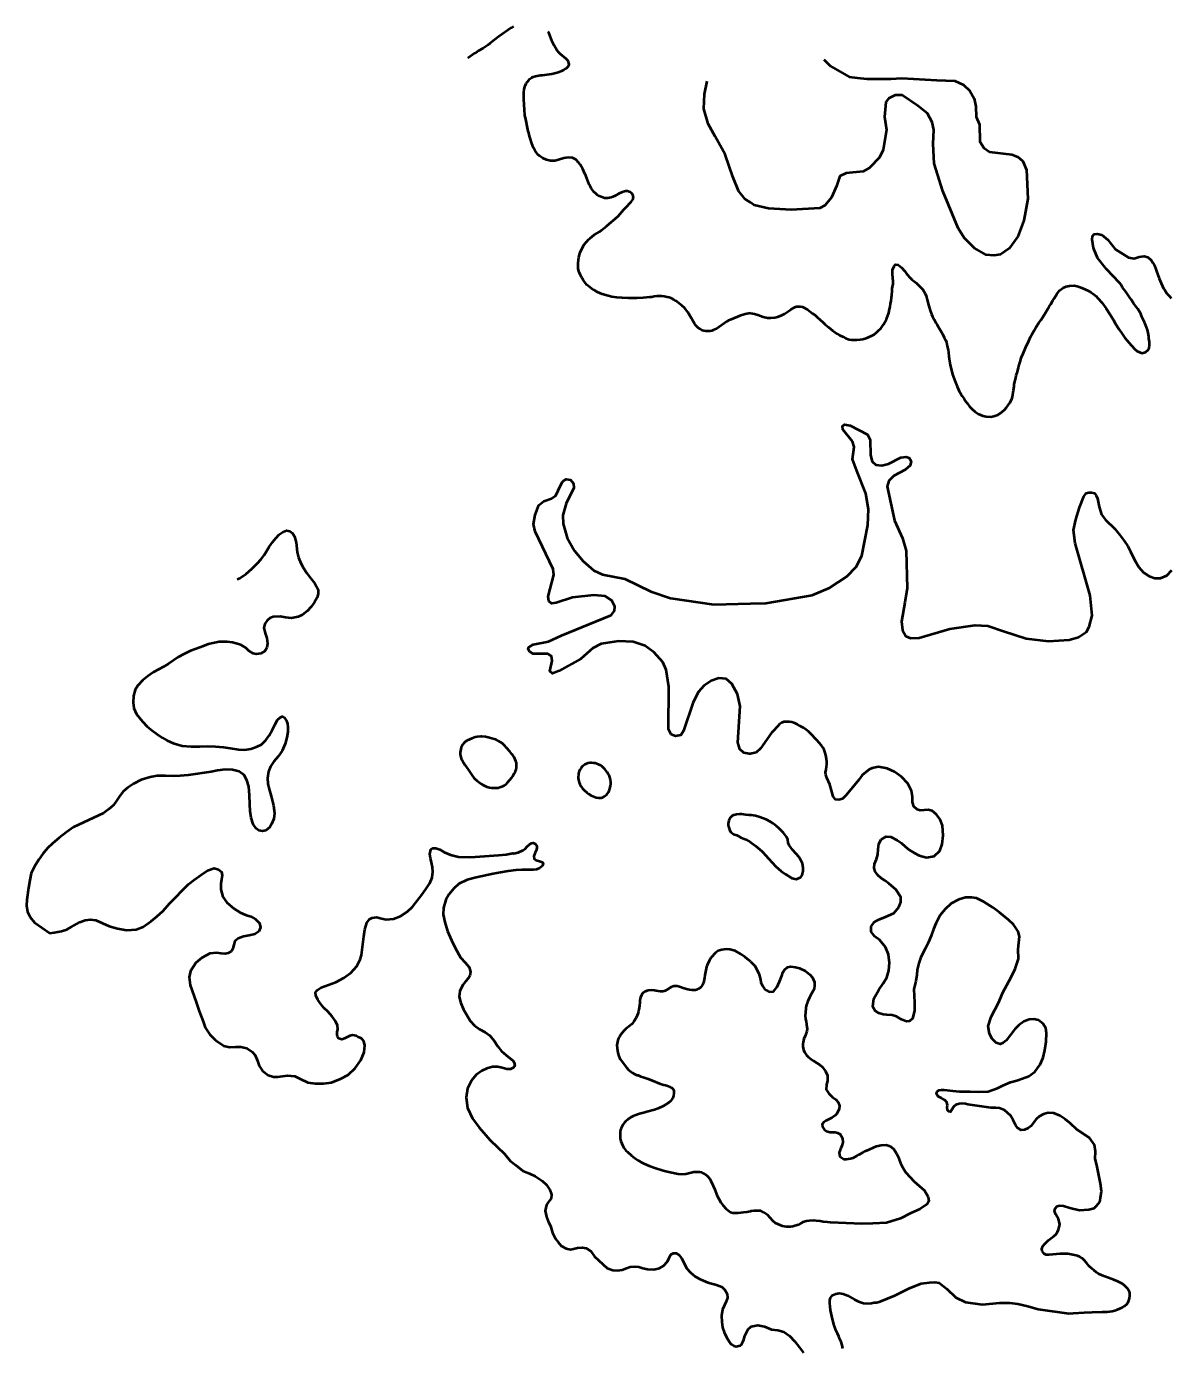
# Model space of a CAD drawing. Header units: metres. Extents: x 531395 to 538605, y 1843190 to 1853105.
# Drawn here: x 534666 to 536774, y 1848858 to 1851292 of the extents above; entities that cross this region are included whole.
import ezdxf

# ---------------------------------------------------------------- set-up
doc = ezdxf.new("R2010")
doc.units = ezdxf.units.M
doc.header["$LTSCALE"] = 4
doc.layers.add('2', color=7, linetype='Continuous', lineweight=53)

msp = doc.modelspace()

# ---------------------------------------------------------------- linework, layer by layer
at = {"layer": '2'}
for points in [[(535563.6, 1851291.58), (535559.33, 1851288.84), (535536.49, 1851273.24), (535528.39, 1851266.9), (535520.22, 1851260.19), (535516.44, 1851257.35), (535507, 1851251.22), (535499.09, 1851246.47), (535496.42, 1851244.48), (535492.35, 1851242.1), (535483.75, 1851235.94), (535479.67, 1851233.18)], [(535663.7, 1851228.58), (535660.88, 1851232.12), (535650.42, 1851240.47), (535647.58, 1851243.17), (535643.65, 1851248.03), (535638.64, 1851256.15), (535635.03, 1851263.58), (535628.41, 1851280.57), (535627.74, 1851282.18)], [(535693.33, 1850889.24), (535698.43, 1850895.37), (535701.97, 1850899.26), (535704.69, 1850901.86), (535712.36, 1850907.67), (535721.73, 1850913.43), (535725.51, 1850916.26), (535734.68, 1850923.69), (535739.73, 1850928.12), (535751.45, 1850937.64), (535756.13, 1850942.15), (535766.83, 1850954.21), (535770.08, 1850957.47), (535780.39, 1850968.76), (535782.08, 1850970.88), (535783.72, 1850973.48), (535784.27, 1850974.99), (535784.35, 1850977.53), (535784.19, 1850978.96), (535783.44, 1850981.28), (535782.57, 1850982.63), (535780.76, 1850984.72), (535778.33, 1850986.02), (535773.29, 1850987.86), (535770.01, 1850988.1), (535767.76, 1850987.72), (535763.58, 1850986.29), (535756.94, 1850983.13), (535750.72, 1850979.41), (535746.46, 1850977.61), (535743.21, 1850976.51), (535737.23, 1850975), (535731.41, 1850975.31), (535728.04, 1850976.25), (535724.89, 1850977.47), (535721.71, 1850978.92), (535717.55, 1850981.59), (535715.01, 1850983.83), (535711.61, 1850987.19), (535709.65, 1850989.62), (535706.79, 1850993.64), (535705.17, 1850996.24), (535703.12, 1851000.47), (535696.59, 1851016.74), (535694.86, 1851020.28), (535691.36, 1851028.94), (535686.29, 1851037.53), (535683.77, 1851040.63), (535678.41, 1851046.41), (535674.91, 1851048.55), (535672.4, 1851049.48), (535664.59, 1851050.29), (535659.82, 1851049.75), (535656.54, 1851048.9), (535646.41, 1851045.71), (535639.58, 1851044.21), (535631.85, 1851044.31), (535624.3, 1851045.99), (535617.44, 1851049.08), (535614.08, 1851051.11), (535611.82, 1851052.91), (535608.72, 1851055.82), (535606.52, 1851058.22), (535603.52, 1851062.35), (535600.58, 1851068.17), (535597.63, 1851076.16), (535594.38, 1851085.69), (535593.35, 1851089.55), (535592.09, 1851095.32), (535590.84, 1851098.92), (535588.87, 1851107.86), (535586.9, 1851117.89), (535584.56, 1851128), (535583.56, 1851137.9), (535582.55, 1851157.57), (535582.56, 1851170.35), (535583.19, 1851175.49), (535584.03, 1851178.72), (535585.01, 1851181.85), (535587.17, 1851186.19), (535588.89, 1851189.16), (535591.85, 1851192.87), (535593.8, 1851194.78), (535597.27, 1851197.22), (535600.02, 1851198.49), (535604.41, 1851200.19), (535613.04, 1851201.77), (535616.98, 1851202.09), (535634, 1851204.13), (535644.22, 1851206.6), (535652.76, 1851209.98), (535656.44, 1851211.6), (535660.49, 1851214.22), (535662.47, 1851215.89), (535664.29, 1851217.91), (535665.11, 1851219.21), (535665.85, 1851221.22), (535665.85, 1851222.31), (535665.53, 1851224.08), (535664.76, 1851226.65), (535663.7, 1851228.58)], [(536135.06, 1851230.36), (536147.63, 1851218.58), (536181.62, 1851198.98), (536197.32, 1851196.93), (536214.39, 1851194.88), (536258.78, 1851194.88), (536278.58, 1851196.25), (536343.46, 1851192.35), (536376.46, 1851191.15), (536392.41, 1851184.05), (536404.34, 1851172.97), (536412.25, 1851158.92), (536415.16, 1851143.9), (536416.04, 1851124.9), (536421.95, 1851110.86), (536422.76, 1851079.86), (536429.68, 1851067.81), (536440.64, 1851060.74), (536481.6, 1851055.49), (536492.58, 1851051.42), (536501.53, 1851043.36), (536508.42, 1851027.32), (536511.09, 1850974.3), (536503.84, 1850934.35), (536492.65, 1850904.42), (536476.51, 1850882.52), (536460.45, 1850871.62), (536448.43, 1850869.7), (536434.44, 1850870.79), (536412.52, 1850882.92), (536393.64, 1850902.04), (536382.75, 1850920.11), (536354.18, 1850988.29), (536338.5, 1851039.39), (536336.73, 1851075.4), (536337.89, 1851101.39), (536334.98, 1851115.41), (536326.08, 1851131.46), (536308.17, 1851145.58), (536279.29, 1851164.76), (536266.29, 1851164.84), (536254.26, 1851158.91), (536249.21, 1851151.95), (536247.04, 1851124.96), (536250.89, 1851100.94), (536244.66, 1851063.98), (536237.57, 1851050.02), (536219.45, 1851031.14), (536207.41, 1851024.21), (536176.39, 1851021.41), (536164.36, 1851015.48), (536158.24, 1850997.52), (536149.11, 1850976.58), (536137.02, 1850961.65), (536127.99, 1850956.71), (536074.97, 1850954.04), (536032.99, 1850956.31), (536007.03, 1850962.47), (536000, 1850967.08)], [(536000, 1850967.08), (535990.1, 1850973.58), (535978.19, 1850988.65), (535967.36, 1851014.72), (535953.61, 1851055.81), (535934.82, 1851088.92), (535921.97, 1851112), (535914.14, 1851140.05), (535915.31, 1851167.04), (535920.61, 1851190.81)], [(536631.94, 1850882.94), (536629.59, 1850898.9), (536630.06, 1850905.47), (536633.35, 1850908.75), (536638.51, 1850909.69), (536646.95, 1850907.81), (536658.2, 1850898.43), (536671.8, 1850881.06), (536696.19, 1850866.04), (536706.86, 1850864.43), (536715.97, 1850867.02), (536724.97, 1850868.3), (536731.93, 1850866.73), (536738.22, 1850860.78), (536741.06, 1850856.4), (536743.36, 1850852.22), (536745.86, 1850846.24), (536747.9, 1850840.85), (536750.12, 1850833.92), (536752.82, 1850827.31), (536754.46, 1850823.18), (536756.24, 1850818.94), (536758.74, 1850812.96), (536761.13, 1850809.18), (536763.37, 1850805.52), (536767.27, 1850799.82), (536771.64, 1850794.7), (536774.79, 1850791)], [(536000, 1850763.45), (535990.56, 1850761.77), (535980.3, 1850758.61), (535964.63, 1850751.76), (535959.79, 1850749.77), (535956.83, 1850748.23), (535937.23, 1850734.81), (535931.38, 1850732.1), (535929.08, 1850731.12), (535925.43, 1850730.35), (535923.05, 1850730.08), (535917.99, 1850729.99), (535914.18, 1850730.65), (535911.4, 1850731.78), (535906.89, 1850734.29), (535903.74, 1850736.59), (535899.26, 1850741.03), (535896.82, 1850744.49), (535893, 1850750.58), (535890.69, 1850755.02), (535884.58, 1850765.31), (535881.03, 1850770.1), (535878.51, 1850773.19), (535874.48, 1850776.84), (535862.56, 1850786.35), (535858.42, 1850788.78), (535855.24, 1850790.23), (535850.45, 1850792.1), (535846.72, 1850793.13), (535840.81, 1850794.15), (535836.79, 1850794.55), (535827.49, 1850794.59), (535822.73, 1850794.05), (535818.13, 1850793.17), (535816.96, 1850792.8), (535814.66, 1850792.9), (535802.61, 1850791.66), (535790.89, 1850790.83), (535784.85, 1850790.87), (535775.64, 1850791.28), (535763.67, 1850791.5), (535754.17, 1850792.36), (535744.48, 1850793.8), (535738.18, 1850795.15), (535727.08, 1850798.36), (535722.42, 1850800.13), (535718.07, 1850802.29), (535711.85, 1850806.17), (535707.55, 1850808.95), (535701.91, 1850813.02), (535698.81, 1850815.92), (535694.62, 1850821), (535691.91, 1850824.68), (535688.68, 1850829.86), (535686.82, 1850833.51), (535684.64, 1850838.93), (535683.52, 1850842.43), (535682.88, 1850845.97), (535682.51, 1850849.31), (535682.55, 1850854.26), (535683.31, 1850862.54), (535683.99, 1850866.12), (535685.41, 1850871.71), (535686.36, 1850875.07), (535693.33, 1850889.24)], [(536389.83, 1850610.85), (536393.71, 1850605.41), (536396.35, 1850601.66), (536399.02, 1850597.65), (536403.78, 1850591.27), (536407.49, 1850587.38), (536414.03, 1850581.46), (536419.25, 1850578), (536428.25, 1850574.57), (536434.04, 1850573.01), (536442.69, 1850572.67), (536448.19, 1850573.68), (536455.58, 1850576.47), (536460.88, 1850579.29), (536467.66, 1850585.15), (536471.87, 1850589.54), (536478.07, 1850598.2), (536481.62, 1850604.99), (536482.59, 1850609.15), (536484.46, 1850621.5), (536485.51, 1850628.41), (536486.05, 1850632.91), (536487.53, 1850639.47), (536488.7, 1850644.17), (536489.75, 1850648.73), (536491.86, 1850655.5), (536494, 1850663.18), (536495.14, 1850668.14), (536497.27, 1850675.82), (536498.9, 1850681.09), (536502.04, 1850689.15), (536506.75, 1850699.47), (536512.72, 1850712.55), (536515.98, 1850719.57), (536518.32, 1850724.27), (536522.58, 1850731.67), (536525.9, 1850737.01), (536531.44, 1850745.73), (536535.39, 1850751.26), (536540.28, 1850758.86), (536543.48, 1850764.05), (536547.77, 1850771.19), (536550.4, 1850775.67), (536553.29, 1850780.17), (536557.26, 1850786.62), (536559.32, 1850790.38), (536564.66, 1850798.55), (536569.5, 1850805.5), (536575.76, 1850810.12), (536581.49, 1850812.59), (536587.59, 1850814.06), (536596.19, 1850814.24), (536601.55, 1850813.02), (536605.62, 1850811.65), (536610.12, 1850809.94), (536616.97, 1850807.05), (536621.65, 1850804.97), (536627.53, 1850801.45), (536631.05, 1850799.11), (536636.65, 1850794.65), (536640.06, 1850790.98), (536647.09, 1850783.03), (536655.28, 1850771.81), (536662.02, 1850761.73), (536665.07, 1850756.72), (536668.4, 1850751.48), (536672.65, 1850743.87), (536679.09, 1850733.1), (536684.54, 1850725.23), (536689.82, 1850717.73), (536693.61, 1850713.06), (536701.13, 1850704.25), (536708.77, 1850696.75), (536712.38, 1850693.64), (536720.9, 1850689.89), (536727.77, 1850691.45), (536732.04, 1850695.33), (536734.18, 1850699.48), (536735.2, 1850704.3), (536734.85, 1850710.92), (536733.95, 1850716.56), (536733.75, 1850720.72), (536732.65, 1850726.99), (536731.35, 1850732.72), (536729.65, 1850737.36), (536725.57, 1850746.95), (536720.92, 1850757), (536718.79, 1850761.98), (536713.7, 1850771.2), (536708.82, 1850777.44), (536705.84, 1850781.94), (536701.01, 1850788.84), (536697.91, 1850793.19), (536693.09, 1850800.09), (536689.99, 1850804.44), (536685.59, 1850810.99), (536682.61, 1850815.49), (536679.54, 1850819.58), (536655.86, 1850844.45), (536639.44, 1850865.57), (536631.94, 1850882.94)], [(536000, 1850763.45), (536007.49, 1850762.34), (536013.56, 1850760.54), (536023.68, 1850756.46), (536031.19, 1850754.69), (536037.84, 1850754.79), (536045.2, 1850755.49), (536050.27, 1850756.84), (536057.66, 1850759.63), (536062.87, 1850762.05), (536070.29, 1850766.93), (536074.5, 1850770.14), (536080.59, 1850773.96), (536084.6, 1850775.46), (536091.34, 1850775.95), (536095.75, 1850775.02), (536105.18, 1850770.07), (536114.34, 1850763.01), (536119.04, 1850759.49), (536123.4, 1850755.54), (536127.73, 1850751.85), (536133.96, 1850746.42), (536137.89, 1850742.81), (536143.54, 1850737.83), (536147.3, 1850734.6), (536151.32, 1850731.4), (536159.66, 1850725.68), (536163.99, 1850723.16), (536170.53, 1850719.59), (536175.06, 1850717.62), (536181.74, 1850715.11), (536186.13, 1850714.43), (536195.7, 1850714.07), (536202.29, 1850714.68), (536206.75, 1850715.57), (536213.46, 1850717.5), (536217.69, 1850719.29), (536224.02, 1850722.22), (536227.69, 1850724.46), (536232.87, 1850728.31), (536235.93, 1850731.26), (536240.02, 1850735.51), (536244.85, 1850742.45), (536250.77, 1850752.52), (536255.08, 1850764.1), (536256.27, 1850770.89), (536257.24, 1850775.05), (536258.09, 1850781.41), (536258.95, 1850785.42), (536260, 1850792.33), (536260.54, 1850796.83), (536260.9, 1850804.05), (536261.29, 1850808.66), (536262.63, 1850817.69), (536262.99, 1850822.56), (536262.24, 1850828.09), (536261.37, 1850835.83), (536261.56, 1850843.42), (536264.47, 1850850.02), (536267.1, 1850853.31), (536272, 1850852.69), (536278.2, 1850847.51), (536284.31, 1850840.76), (536286.78, 1850837.38), (536292.75, 1850829.57), (536297.29, 1850825.25), (536300.44, 1850822.73), (536305.03, 1850819.07), (536308.07, 1850816.41), (536312.29, 1850812.58), (536317.48, 1850807.02), (536321.94, 1850799.95), (536323.92, 1850795.09), (536325.74, 1850788.24), (536327.98, 1850778.7), (536329.22, 1850774.66), (536331.12, 1850768.22), (536333.54, 1850761.83), (536335.32, 1850757.59), (536338.48, 1850751.55), (536341.47, 1850745.88), (536343.85, 1850742.1), (536348.48, 1850734.66), (536353.85, 1850725.21), (536357.04, 1850718.91), (536359.11, 1850714.45), (536360.92, 1850709.95), (536362.65, 1850702.7), (536364.21, 1850695.83), (536364.87, 1850691.07), (536365.69, 1850683.85), (536366.09, 1850679.07), (536367.13, 1850672.14), (536368, 1850667.93), (536369.47, 1850660.65), (536372.29, 1850650.65), (536376.87, 1850637.85), (536380.52, 1850628.6), (536384.63, 1850619.93), (536387.7, 1850614.66), (536389.83, 1850610.85)], [(536000, 1850228.64), (536028.42, 1850229.35), (536113.51, 1850243.82), (536145.59, 1850257.61), (536177.72, 1850278.41), (536194.84, 1850296.3), (536204.96, 1850316.24), (536216.32, 1850373.17), (536217.5, 1850402.16), (536212.68, 1850431.19), (536195.95, 1850473.29), (536188.08, 1850494.34), (536191.23, 1850517.32), (536188.29, 1850527.34), (536170.43, 1850549.45), (536169.47, 1850555.46), (536173.48, 1850558.43), (536183.47, 1850556.37), (536215.37, 1850540.17), (536220.31, 1850530.14), (536221.13, 1850502.13), (536224.05, 1850490.12), (536231.02, 1850484.07), (536242.01, 1850483), (536254.03, 1850485.93), (536277.1, 1850497.78), (536287.11, 1850498.72), (536292.09, 1850496.69), (536296.06, 1850490.66), (536294.01, 1850482.68), (536284.96, 1850474.73), (536263.89, 1850463.87), (536254.83, 1850454.92), (536251.76, 1850443.94), (536265.37, 1850381.86), (536280.16, 1850348.77), (536287.02, 1850325.72), (536288.59, 1850256.72), (536284.42, 1850230.74), (536278.2, 1850195.78), (536280.1, 1850179.77), (536286.03, 1850168.73), (536295.01, 1850164.68), (536311.01, 1850165.58), (536367.12, 1850182.22), (536414.16, 1850188.93), (536437.15, 1850187.78), (536466.09, 1850177.6), (536508, 1850164.34), (536548.97, 1850159.08), (536586.98, 1850161.84), (536604.01, 1850166.74), (536619.08, 1850176.64), (536624.13, 1850185.61), (536629.26, 1850206.58), (536625.5, 1850243.6), (536598.1, 1850339.77), (536595.25, 1850363.79), (536599.16, 1850383.33), (536605.83, 1850405.59), (536614.17, 1850425.62), (536618.62, 1850431.74), (536623.07, 1850433.41), (536628.07, 1850433.41), (536633.64, 1850431.74), (536636.97, 1850427.85), (536639.2, 1850422.28), (536642.14, 1850406.7), (536646.85, 1850392.34), (536654.26, 1850382.53), (536671.41, 1850366.11), (536680.85, 1850354.22), (536688.26, 1850344.4), (536695.22, 1850334.02), (536700.26, 1850324.71), (536704.51, 1850315.56), (536709.47, 1850305.85), (536715.61, 1850295.89), (536724.2, 1850285.83), (536734.48, 1850279.03), (536745.02, 1850275.48), (536755.42, 1850275.51), (536766.68, 1850280.39), (536776.13, 1850289.94)], [(536000, 1849952.07), (535997.67, 1849951.55), (535987.69, 1849953.61), (535980.73, 1849960.66), (535976.81, 1849972.68), (535981.23, 1850039.65), (535976.37, 1850061.68), (535965.49, 1850080.75), (535955.54, 1850089.81), (535941.55, 1850090.9), (535927.52, 1850085.99), (535914.46, 1850077.07), (535904.4, 1850066.13), (535894.28, 1850047.2), (535876.95, 1849994.31), (535871.9, 1849986.34), (535861.88, 1849984.4), (535853.9, 1849987.45), (535848.97, 1849997.48), (535849.46, 1850075.48), (535844.65, 1850106.51), (535838.74, 1850120.54), (535822.85, 1850138.64), (535805.93, 1850150.75), (535783.97, 1850157.89), (535756.98, 1850159.06), (535724.95, 1850154.26), (535709.9, 1850146.35), (535687.78, 1850126.49), (535647.64, 1850104.75), (535635.61, 1850099.82), (535630.64, 1850103.85), (535634.76, 1850122.83), (535633.81, 1850131.83), (535626.84, 1850135.88), (535599.84, 1850136.04), (535592.87, 1850140.09), (535590.9, 1850145.1), (535591.92, 1850148.09), (535599.95, 1850153.04), (535627.98, 1850158.87), (535652.05, 1850169.72), (535716.22, 1850196.31), (535743.29, 1850207.14), (535749.33, 1850215.1), (535750.39, 1850223.1), (535744.45, 1850234.13), (535732.51, 1850242.21), (535711.52, 1850244.34), (535672.49, 1850239.59), (535642.43, 1850229.78), (535633.42, 1850228.83), (535628.45, 1850232.86), (535627.51, 1850241.87), (535637.76, 1850281.8), (535636.82, 1850291.81), (535603.25, 1850361.02), (535600.34, 1850375.04), (535603.45, 1850392.02), (535610.56, 1850409.97), (535619.61, 1850416.92), (535633.64, 1850421.83), (535641.67, 1850427.78), (535645.73, 1850436.75), (535653.84, 1850453.7)], [(535653.84, 1850453.7), (535660.86, 1850457.66), (535668.85, 1850456.61), (535673.81, 1850449.57), (535674.76, 1850441.57), (535660.58, 1850412.66), (535654.45, 1850391.7), (535655.35, 1850375.69), (535662.18, 1850349.65), (535676.03, 1850325.56), (535691.91, 1850306.46), (535711.8, 1850289.34), (535727.76, 1850282.24), (535768.7, 1850273.98), (535816.56, 1850250.68), (535852.48, 1850238.46), (535932.41, 1850226.95), (536000, 1850228.64)], [(535054.47, 1850273.37), (535059.43, 1850275.64), (535071.25, 1850283.31), (535081.85, 1850292.31), (535091.56, 1850302.38), (535098.63, 1850310.51), (535104.35, 1850317.63), (535113.82, 1850332.99), (535119.67, 1850341.51), (535125.54, 1850349.06), (535132.06, 1850355.74), (535139.23, 1850360.59), (535145.76, 1850362.9), (535151.73, 1850362.05), (535156.24, 1850358.36), (535159.99, 1850352.22), (535163.07, 1850341.31), (535165.31, 1850323.48), (535167.77, 1850313.24), (535171.61, 1850303.06), (535175.33, 1850296.39), (535182.5, 1850285.14), (535190.31, 1850274.72), (535197.75, 1850265.53), (535203.75, 1850254.25), (535203.86, 1850246.59), (535201.95, 1850239.74), (535197.35, 1850231.38), (535191.2, 1850222.72), (535183.79, 1850214.65), (535175.18, 1850207.71), (535167.1, 1850204.13), (535154.92, 1850201.86), (535143.37, 1850203.07)], [(535143.37, 1850203.07), (535133.67, 1850204.73), (535121.16, 1850204.22), (535114.57, 1850201.58), (535109.83, 1850197.68), (535105.75, 1850191.2), (535103.98, 1850184.05), (535106.21, 1850173.99), (535109.31, 1850164.58), (535110.64, 1850154.83), (535109.35, 1850147.32), (535105.47, 1850140.86), (535098.13, 1850136.53), (535089.85, 1850135.38), (535083.81, 1850136.86), (535076.38, 1850141.68), (535070.28, 1850146.99), (535061.67, 1850152.73), (535045.88, 1850156.93), (535035.91, 1850157.88), (535021.66, 1850157.88), (535013.12, 1850156.46), (535001.25, 1850154.09), (534990.8, 1850149.34), (534978.93, 1850145.06), (534968.96, 1850141.26), (534956.14, 1850135.09), (534946.17, 1850129.86), (534928.18, 1850117.61), (534919.18, 1850112.11), (534900.4, 1850102.08), (534889.88, 1850095.11), (534880.95, 1850087.27), (534871.91, 1850077.82), (534866.77, 1850069.5), (534863.59, 1850058.34)], [(534863.59, 1850058.34), (534863.06, 1850046.44), (534864.47, 1850036.07), (534869.22, 1850024.62), (534880.18, 1850011.19), (534889.06, 1850002.39), (534898.14, 1849994.58), (534906.97, 1849987.91), (534917.18, 1849981.31), (534925.87, 1849976.65), (534936.64, 1849971.5), (534953.04, 1849966.53), (534969.83, 1849965.23), (534985.8, 1849965.32), (534999.06, 1849965.82), (535014.67, 1849965.43), (535029.36, 1849963.87), (535041.71, 1849962.23), (535056.93, 1849959.88), (535068.52, 1849959.2), (535079.92, 1849960.96), (535090.42, 1849964.73), (535099.26, 1849969.03), (535107.13, 1849976.74), (535113.62, 1849985.33), (535119.17, 1849995.41), (535124.03, 1850005.08), (535129.18, 1850014.15), (535133.9, 1850019), (535137.42, 1850020.62), (535141.5, 1850017.83), (535145.46, 1850012.68), (535147.19, 1850007.35), (535148.04, 1850000.64), (535147.71, 1849992.18), (535146.13, 1849981.86), (535143.13, 1849970.18), (535137.59, 1849957.44), (535129.96, 1849946.89), (535122.03, 1849937.9), (535115.84, 1849928.7), (535112.12, 1849919.29), (535110.66, 1849907.17), (535111.32, 1849896.81), (535113.78, 1849886.56), (535117.33, 1849873.58), (535121.5, 1849856.52), (535123.3, 1849842.25), (535122.2, 1849832.31), (535118.02, 1849822.3), (535114.49, 1849816.53), (535107.66, 1849810.66), (535101.39, 1849809.66), (535094.74, 1849810.85), (535089.81, 1849814.49), (535084.25, 1849822.21), (535080.68, 1849833.7), (535078.35, 1849846.3), (535078.05, 1849858.84), (535077.22, 1849875.57), (535076.06, 1849891.63), (535072.55, 1849903.44), (535067.58, 1849912.41), (535058.54, 1849919.05), (535045.74, 1849922.56), (535032.61, 1849922.72), (535018.44, 1849921.04), (535007, 1849918.75), (534964.39, 1849912.65), (534949.77, 1849911.13), (534937.12, 1849910.92), (534922.68, 1849911.35), (534907.24, 1849911.22), (534894.22, 1849908.83), (534877.89, 1849903.9), (534863.59, 1849896.46), (534852.81, 1849888.92), (534844.81, 1849882.27), (534838.66, 1849874.35), (534832.56, 1849865.27), (534826.76, 1849857.09), (534818.3, 1849849.84), (534808.31, 1849842.83), (534799.01, 1849837.93), (534753.19, 1849816.72), (534740.41, 1849807.33), (534726.59, 1849796.86), (534714.43, 1849786.8), (534705.52, 1849778.01), (534696.61, 1849767.51), (534689.05, 1849757.29), (534681.17, 1849744.47), (534675.37, 1849732.12), (534672.52, 1849719.19), (534670.23, 1849705.26), (534667.04, 1849683.12), (534666.45, 1849672.6), (534668.32, 1849661.11), (534673.5, 1849651.21), (534681.59, 1849641.15), (534709.71, 1849621.77)], [(536235.49, 1849646.37), (536248.89, 1849651.58), (536264.26, 1849658.54), (536273.59, 1849669.11), (536277.1, 1849678.89), (536276.79, 1849688.02), (536267.95, 1849701.98), (536255.3, 1849712.58), (536247.61, 1849718.48), (536241.06, 1849722.89), (536234.96, 1849728.11), (536229.84, 1849735.07), (536227.73, 1849741.18), (536228.66, 1849748.94), (536232.47, 1849757.9), (536234.75, 1849766.14), (536235.29, 1849776.33), (536236.31, 1849786.15), (536241, 1849794.03), (536250.25, 1849799.84), (536258.79, 1849798.68), (536270, 1849793.08), (536277.52, 1849787.7), (536284.72, 1849781.42), (536292.34, 1849775.19), (536301.64, 1849769.37), (536311, 1849764.85), (536324.59, 1849761.03), (536338.63, 1849763.63), (536348.61, 1849773.3), (536353.42, 1849785.72), (536355.28, 1849801.24), (536353.54, 1849820.01), (536349.28, 1849830.72), (536342.8, 1849840.11), (536334.59, 1849846.81), (536327.15, 1849848.64), (536312.92, 1849847.74), (536307, 1849849.54), (536301.23, 1849854.69), (536298.42, 1849863.09), (536298.26, 1849872.88), (536296.97, 1849883.94), (536289.63, 1849897.1), (536278.5, 1849909.4), (536265.66, 1849918.79), (536251.92, 1849924.85), (536236.18, 1849927.66), (536224.25, 1849925.53), (536218.7, 1849923.21), (536206.01, 1849912.71), (536199.76, 1849903.64), (536188.19, 1849889.56), (536175.69, 1849874.86), (536169.43, 1849868.91), (536162.87, 1849867.35), (536156.93, 1849867.66), (536152.55, 1849873.29), (536149.11, 1849884.24), (536145.99, 1849895.19), (536140.7, 1849907.59), (536138.62, 1849913.17), (536138.38, 1849917.55), (536139.2, 1849922.69), (536140.4, 1849928.01), (536140.92, 1849932.48), (536140.93, 1849936.88), (536140.1, 1849942.87), (536138.71, 1849949.31), (536137.23, 1849955.36), (536135.73, 1849959.33), (536133.55, 1849963.61), (536130.78, 1849967.43), (536126.47, 1849972.24), (536122.15, 1849977.05), (536118.18, 1849981.12), (536114.64, 1849984.86), (536110.36, 1849989.41), (536106.73, 1849992.75), (536102.28, 1849996.5), (536097.78, 1849999.61), (536094.19, 1850001.52), (536090.72, 1850003.58), (536086.44, 1850005.8), (536081.92, 1850008), (536076.36, 1850010.07), (536071.9, 1850010.59), (536066.67, 1850011.02), (536061.67, 1850010.57), (536057.48, 1850008.79), (536053.62, 1850006.27), (536050.43, 1850002.54), (536047.29, 1849999.45), (536044.28, 1849996.07), (536038.92, 1849990.29), (536018.74, 1849961.42), (536010.69, 1849954.47), (536000, 1849952.07)], [(535550.62, 1849963.14), (535548.46, 1849965.88), (535545.17, 1849969.08), (535542.6, 1849971.29), (535535.64, 1849975.84), (535531.04, 1849977.92), (535528.01, 1849978.98), (535519.39, 1849981.39), (535511.84, 1849982.98), (535505.22, 1849983.83), (535503.53, 1849983.86), (535496.96, 1849983.39), (535492.85, 1849982.52), (535486.62, 1849980.29), (535478.2, 1849976.34), (535475.16, 1849974.63), (535473.65, 1849973.23), (535471.44, 1849970.66), (535470.33, 1849968.96), (535467.29, 1849963.39), (535465.67, 1849957.16), (535465.49, 1849954.73), (535465.49, 1849950.87), (535466.09, 1849948.05), (535467.4, 1849943.4), (535469.03, 1849939.99), (535471.85, 1849934.8), (535473.96, 1849931.44), (535480.21, 1849922.95), (535487.61, 1849912.07), (535490.81, 1849907.65), (535492.91, 1849905.38), (535496.84, 1849901.9), (535503.76, 1849896.74), (535506.9, 1849894.72), (535514.46, 1849891.21), (535519.44, 1849889.91), (535523.02, 1849889.28), (535528.12, 1849888.95), (535531.84, 1849889.06), (535535.54, 1849889.4), (535538.7, 1849890.16), (535543.77, 1849892.01), (535546.47, 1849893.55), (535550.44, 1849896.46), (535552.68, 1849898.79), (535560.65, 1849908.23), (535562.49, 1849910.87), (535565.07, 1849915.3)], [(535565.07, 1849915.3), (535567.38, 1849919.93), (535568.55, 1849923.09), (535568.98, 1849926.39), (535569.27, 1849929.81), (535568.82, 1849935.29), (535567.93, 1849938.56), (535564.66, 1849945.38), (535562.39, 1849949.07), (535560.43, 1849951.23), (535556.55, 1849956.17), (535551.11, 1849962.12), (535550.62, 1849963.14)], [(536000, 1849838.99), (535997.34, 1849839.12), (535991.76, 1849839.52), (535983.99, 1849840.52), (535980, 1849840.72), (535974.42, 1849840.32), (535971.63, 1849839.72), (535969.04, 1849839.12), (535966.25, 1849837.52), (535963.52, 1849834.67), (535960.92, 1849830.49), (535960.18, 1849828.72), (535959.46, 1849825.86), (535959.25, 1849823.67), (535959.2, 1849820.3), (535959.5, 1849817.93), (535960, 1849815.83), (535961.29, 1849812.26), (535963.45, 1849808.45), (535965.66, 1849806.41), (535969.05, 1849804.02), (535974.83, 1849801.82), (535982.6, 1849797.83), (535991.36, 1849793.85), (536000, 1849788.93)], [(536000, 1849788.93), (536009.59, 1849782.34), (536016.81, 1849776.11), (536021.59, 1849771.83), (536028.53, 1849764.65), (536033.17, 1849759.31), (536040.02, 1849751.74), (536046.95, 1849744.57), (536051.88, 1849740.17), (536056.81, 1849735.77), (536064.45, 1849730.37), (536076.25, 1849722.84), (536085.04, 1849721.22), (536092.87, 1849724.58), (536095.33, 1849728.24), (536097.23, 1849735.63), (536097.37, 1849741.38), (536095.78, 1849749.67), (536092.17, 1849757.48), (536089.18, 1849761.97), (536084.08, 1849767.91), (536077.44, 1849774.85), (536071.39, 1849783.43), (536069.78, 1849787.29), (536068.74, 1849794.21), (536066.67, 1849798.67), (536061, 1849806.24), (536057.76, 1849809.53), (536052.09, 1849814.76), (536048.02, 1849818.47), (536041.6, 1849823.35), (536036.82, 1849826.47), (536029.17, 1849830.69), (536017.58, 1849835.25), (536009.34, 1849837.84), (536002.04, 1849838.98), (536000, 1849838.99)], [(535238.69, 1849434.75), (535239.06, 1849439.38), (535239.9, 1849444.6), (535239.5, 1849451.15), (535236.04, 1849459.14), (535229.35, 1849468.31), (535221.61, 1849477.36), (535214.45, 1849484.24), (535209.35, 1849490.1), (535203.22, 1849499.02), (535199.39, 1849506.54), (535199.13, 1849512.04), (535202.1, 1849516.36), (535209.13, 1849521.51), (535236.22, 1849531.52), (535251.03, 1849539.14), (535263.84, 1849548.31), (535275.27, 1849560.83), (535281.33, 1849572.79), (535283.89, 1849581.21), (535287.82, 1849615.27), (535289.56, 1849628.49), (535293.24, 1849640.78), (535298.47, 1849647.52), (535303.48, 1849650.06), (535312.13, 1849650.73), (535317.97, 1849649.22), (535329.26, 1849646.7), (535342.35, 1849647.7), (535355.48, 1849652.66), (535367.58, 1849660.68), (535377.28, 1849670), (535394.73, 1849692.23), (535402.35, 1849702.78), (535409.23, 1849713.34), (535413.51, 1849724.22), (535415.12, 1849734.33), (535414.57, 1849742.89), (535412.86, 1849751.42), (535410.85, 1849759.8), (535409.44, 1849766.76), (535411.21, 1849775.61), (535415.35, 1849778.27), (535420.58, 1849778.18), (535428.14, 1849775.72), (535436.13, 1849770.65), (535447.53, 1849765.58), (535462.16, 1849761.98), (535483.44, 1849761.36), (535493.29, 1849761.85), (535536.27, 1849765.01), (535550.23, 1849766.66), (535562.07, 1849768.63), (535563.43, 1849768.53), (535572.25, 1849770.39), (535581.63, 1849774.66), (535585.26, 1849777.14), (535588.8, 1849781.21), (535593.74, 1849785.13), (535596.91, 1849787.03), (535599.91, 1849787.72), (535603.77, 1849785.86), (535606.76, 1849782.4), (535606.59, 1849777.8), (535605.21, 1849773.57), (535603.32, 1849769.93), (535601.15, 1849763.47), (535601.76, 1849758.65), (535605.42, 1849755.8), (535611.35, 1849754.42), (535616.87, 1849752.02), (535618.39, 1849748.38), (535616.57, 1849745.06), (535611.7, 1849741.46), (535606.18, 1849738.74), (535600.42, 1849737.91), (535591.69, 1849737.88), (535578.95, 1849738.3), (535568.08, 1849737.47), (535553.84, 1849735.46), (535539.83, 1849733.28), (535525.97, 1849730.79), (535494.98, 1849723.8), (535478.55, 1849719.71), (535462.78, 1849712.08), (535453.46, 1849703.98), (535444.68, 1849692.43), (535439.08, 1849682.78), (535434.38, 1849668.44), (535434.07, 1849655.61), (535437.34, 1849641.53), (535442.29, 1849624.99), (535449.11, 1849608.91), (535455.9, 1849594.74), (535465.74, 1849576.68), (535474.65, 1849567.68), (535481.8, 1849559.09), (535484.2, 1849550.23), (535483.3, 1849542.98), (535480.31, 1849537.91), (535475.25, 1849532.37)], [(534709.71, 1849621.77), (534717.62, 1849622.44), (534731.36, 1849625.02), (534740.96, 1849628.36), (534748.39, 1849632.81), (534765.08, 1849641.63), (534774.95, 1849645.32), (534784.37, 1849646.72), (534794.46, 1849645.32), (534818.6, 1849634.71), (534833.92, 1849629.82), (534851.34, 1849626.89), (534868.86, 1849628.24), (534881.33, 1849633.33), (534896.24, 1849643.52), (534906.65, 1849652.28), (534918.53, 1849662.94), (534929.9, 1849675.88), (534964.72, 1849711.7), (534975.21, 1849719.84), (534988.32, 1849729.16), (535000.23, 1849736.94), (535012.18, 1849741.11), (535020.13, 1849738.91), (535025.47, 1849734.58), (535026.73, 1849727.91), (535026, 1849720.15), (535024.53, 1849712.4), (535024.77, 1849701.98), (535028.07, 1849688.44), (535035.46, 1849677.96), (535048.28, 1849666.68), (535060.07, 1849659.42), (535070.05, 1849655.46), (535079.65, 1849651.98), (535088.46, 1849647.22), (535095.78, 1849639.83), (535097.77, 1849631.66), (535094.27, 1849624.72), (535087.36, 1849619.48), (535076.91, 1849617), (535066.45, 1849615.47), (535056.34, 1849611.96), (535050.39, 1849606.73), (535048.24, 1849600.07), (535046.75, 1849593.28), (535043.97, 1849588.24), (535037.84, 1849584.48), (535032.23, 1849583.35), (535024.97, 1849584.25), (535016.92, 1849585.58), (535004.18, 1849584.3), (534989.51, 1849576.38), (534978.7, 1849566.6), (534968.46, 1849551.46), (534966.3, 1849540.64), (534968.2, 1849525.53), (534979.02, 1849494.6), (534984.39, 1849478.12), (534992.17, 1849458.64), (534995.69, 1849447.57), (535004.51, 1849435.04), (535014.57, 1849424.58), (535029.83, 1849414.24), (535040.61, 1849411.55), (535051.84, 1849412.11), (535061.5, 1849412.36), (535072.38, 1849409.79), (535082.05, 1849403.22), (535087.98, 1849396.72), (535092.15, 1849386.48), (535094.92, 1849377.13), (535101.31, 1849367.81), (535111.92, 1849359.77), (535121.77, 1849356.85), (535129.75, 1849356.89), (535147.23, 1849359.41), (535160.73, 1849358.02), (535170.79, 1849353.42), (535184.49, 1849346.19), (535198.01, 1849344.59), (535213.42, 1849344.93), (535228.44, 1849346.71), (535244.79, 1849353.13), (535259.07, 1849360.79), (535272.19, 1849372.56), (535282.37, 1849387.38), (535288.34, 1849402.62), (535289.49, 1849414.6), (535287.63, 1849422.68), (535283.7, 1849427.62), (535281.44, 1849428.89), (535277.55, 1849429.93), (535273.61, 1849432.42), (535267.08, 1849433.52), (535262.43, 1849432.4), (535252.53, 1849427.21), (535247.15, 1849425.9), (535241.97, 1849427.27), (535239.63, 1849430.6), (535238.69, 1849434.75)], [(536362.95, 1849304.69), (536361.67, 1849310.15), (536357.42, 1849314.29), (536351.84, 1849317.74), (536345.99, 1849320.83), (536342.66, 1849325.4), (536343.51, 1849329.17), (536347.04, 1849332.16), (536351.91, 1849332.95), (536356.74, 1849333.18), (536372.64, 1849330.82), (536385.34, 1849330.03), (536404.54, 1849329.88), (536419.37, 1849329.34), (536437.6, 1849330.16), (536454.93, 1849335.94), (536464.72, 1849340.74), (536479.28, 1849347.17), (536490.46, 1849350.3), (536501.27, 1849353.71), (536513.02, 1849358.31), (536523.65, 1849366.12), (536533.59, 1849379.88), (536538.9, 1849392.67), (536542.52, 1849406.03), (536544.55, 1849422), (536545.47, 1849437.31), (536543.96, 1849446.61), (536539.41, 1849454.28), (536530.6, 1849461.45), (536522.2, 1849463.28), (536513.47, 1849462.27), (536503.54, 1849458.74), (536494.18, 1849452.05), (536486.93, 1849444.85), (536470.74, 1849423.68), (536465.72, 1849419.54), (536459.87, 1849417.03), (536452.57, 1849419.53), (536445.49, 1849426.68), (536440.17, 1849436.31), (536437.88, 1849450.48), (536443.48, 1849467.3), (536457.23, 1849494.66), (536464.29, 1849510.89), (536480.79, 1849541.47), (536487.42, 1849555.93), (536493.48, 1849574.31), (536493.16, 1849591.95), (536495.43, 1849615.07), (536493.02, 1849624.7), (536484.66, 1849637.31), (536475.33, 1849646.26), (536458.59, 1849659.51), (536446.32, 1849668.65), (536430.12, 1849679.17), (536416.54, 1849685.68), (536407.52, 1849687.22), (536395.91, 1849686.95), (536383.8, 1849683.61), (536370, 1849676.19), (536358.58, 1849665.92), (536348.94, 1849654.24), (536342.15, 1849640.3), (536337.3, 1849629.07), (536333.01, 1849616.82), (536328.01, 1849605.14), (536322.53, 1849593.83), (536313.9, 1849577.1), (536309.98, 1849566.29), (536307.32, 1849553.91), (536306.21, 1849544.95), (536304.35, 1849533.09), (536301.25, 1849518.59), (536302.02, 1849494.02), (536302.02, 1849478.21), (536298.43, 1849464.56), (536292.69, 1849459.53), (536287.67, 1849458.81), (536278.34, 1849462.41), (536269, 1849468.15), (536261.11, 1849470.31), (536251.06, 1849471.03), (536244.6, 1849471.74), (536236.7, 1849473.9), (536229.52, 1849478.21), (536225.21, 1849486.11), (536227.37, 1849501.2), (536236.25, 1849517.11), (536244.49, 1849528.73), (536250.99, 1849539.62), (536254.83, 1849553), (536255.92, 1849566.82), (536254.48, 1849582.06), (536248.9, 1849595.75), (536238.6, 1849608.35), (536229.37, 1849615.48), (536222.11, 1849624.12), (536222.09, 1849633.6), (536227.64, 1849641.57), (536235.49, 1849646.37)], [(536000, 1849569.21), (535990.44, 1849577.21), (535982.18, 1849583.12), (535972.04, 1849589.01), (535966.94, 1849590.41), (535962.36, 1849591.4), (535956.16, 1849591.95), (535950.79, 1849591.63), (535947.51, 1849590.98), (535944.59, 1849590.25), (535940.69, 1849588.8), (535938.44, 1849587.55), (535935.39, 1849585.01), (535933.23, 1849583.05), (535929.97, 1849579.39), (535927.69, 1849576.46), (535924.47, 1849571.49), (535920.03, 1849562.75), (535919.03, 1849559.26), (535915.98, 1849544.33), (535915.29, 1849539.31), (535914.59, 1849536.22), (535913.91, 1849532.05), (535913.16, 1849529.43), (535911.89, 1849526.14), (535910.68, 1849524.31), (535908.68, 1849522.01), (535907.17, 1849520.62), (535904.51, 1849518.84), (535902.71, 1849517.89), (535898.91, 1849516.57), (535892.79, 1849516.41), (535887.81, 1849516.86), (535884.71, 1849517.55), (535878.23, 1849519.38), (535869.51, 1849522.74), (535865.28, 1849523.89), (535862.85, 1849524.06), (535859.04, 1849523.83), (535856.94, 1849523.32), (535854.19, 1849522.25), (535852.48, 1849521.44), (535846.07, 1849517.02), (535843.14, 1849515.45), (535841.07, 1849514.71), (535838.83, 1849514.31), (535834.3, 1849513.98), (535829.89, 1849514.63), (535826.33, 1849515.26), (535823.47, 1849515.99), (535818.38, 1849516.31), (535811.83, 1849515.85), (535808.91, 1849515.12), (535806.5, 1849514.21), (535805.04, 1849513.43), (535802.71, 1849511.81), (535801.23, 1849510.19), (535799.53, 1849507.45), (535797.54, 1849503.23), (535796.99, 1849500.88), (535796.39, 1849497.07), (535796.27, 1849494.17), (535795.66, 1849487.6), (535794.7, 1849480.87), (535794.04, 1849477.54)], [(536000, 1849569.21), (536000.8, 1849568.6), (536007.87, 1849561.32), (536015.48, 1849547.05), (536018.3, 1849535.9), (536019.39, 1849530.8), (536021.95, 1849524.31), (536025.9, 1849519.28), (536029.08, 1849516.51), (536034.49, 1849513.6), (536042.53, 1849513.99), (536049.53, 1849522.47), (536055.57, 1849537.09), (536057.88, 1849543.22), (536059.71, 1849549.03), (536062.67, 1849553.93), (536068.39, 1849558.74), (536073.74, 1849559.87), (536082.95, 1849559.08), (536090.08, 1849557.14), (536100.67, 1849552.21), (536109.55, 1849545.13), (536114.08, 1849539.64), (536117.78, 1849531.06), (536118.25, 1849525.77), (536117.12, 1849518.47), (536111.29, 1849507.65), (536108.67, 1849503.18), (536105.53, 1849496.31), (536102.57, 1849487.89), (536101.8, 1849483.11), (536101.13, 1849475.22), (536101.05, 1849470.12), (536101.72, 1849463.03), (536102.44, 1849458.94), (536103.56, 1849453.59), (536104.23, 1849445.32), (536103.92, 1849441.12), (536101.64, 1849433.56), (536098.62, 1849426.83), (536096.94, 1849420.91), (536096.35, 1849416.93), (536096.41, 1849412.9), (536097.91, 1849406.55), (536099.54, 1849402.43), (536103.04, 1849396.83), (536106.39, 1849393.68), (536111.98, 1849389.23), (536116.33, 1849386.46), (536123.2, 1849382.15), (536127.76, 1849378.75), (536132.08, 1849375.07), (536138.56, 1849367.32), (536142.18, 1849359.52), (536142.16, 1849350.39), (536139.86, 1849341.92), (536139.35, 1849333.65), (536144.26, 1849325.99), (536147.61, 1849322.85), (536151.22, 1849319.73), (536157.23, 1849314.93), (536161.82, 1849310.11), (536164.26, 1849303.47), (536163.32, 1849297.89), (536158.99, 1849288.93), (536155.85, 1849285.58), (536149.67, 1849281.36), (536145.13, 1849278.9), (536138.72, 1849275.57), (536135.21, 1849273.22), (536132.18, 1849270.01), (536132.79, 1849264.6), (536136.37, 1849259.4), (536139.95, 1849256.54), (536146.93, 1849254.72), (536156.32, 1849254.74), (536160.47, 1849253.77), (536165.19, 1849251.17), (536169.64, 1849244.11), (536169.91, 1849235.93), (536168.14, 1849229.6), (536166.29, 1849225.22), (536163.64, 1849217.49), (536164.62, 1849209.91), (536172.18, 1849205.29), (536176.65, 1849205.01), (536184.2, 1849206.25), (536189.23, 1849207.86), (536196.15, 1849211.25), (536200.55, 1849213.83), (536207.27, 1849217.84), (536211.59, 1849220.02), (536218.39, 1849223.27), (536226.86, 1849226.83), (536232.35, 1849229.01), (536241.1, 1849231.17), (536249.88, 1849231.9), (536257.24, 1849229.07), (536264, 1849223.45), (536269.3, 1849215.7), (536272.46, 1849208.5)], [(535475.25, 1849532.37), (535469.97, 1849526.06), (535464.58, 1849514.73), (535463.45, 1849504.99), (535466.06, 1849494.45), (535471.46, 1849481.17), (535476.95, 1849471.42), (535483.82, 1849460.02), (535491.51, 1849451.4), (535501.11, 1849444.51), (535511.28, 1849439.07), (535520.18, 1849432.73), (535527.88, 1849423.15), (535534.64, 1849412.6), (535541.21, 1849404.47), (535549.84, 1849396.82), (535563.01, 1849386.22), (535564.93, 1849383.58), (535566.17, 1849377.13), (535563.15, 1849373.23), (535557.99, 1849370.99), (535551.24, 1849371.31), (535542.75, 1849373.55), (535534.76, 1849375.21), (535525.19, 1849375.07), (535514.23, 1849372.41), (535505.3, 1849367.98), (535495.06, 1849360.41), (535486.42, 1849350.26), (535478.63, 1849335.11), (535476.2, 1849318.82), (535478.7, 1849299.84), (535488.21, 1849280.15), (535500.28, 1849263.77), (535520.8, 1849240.45), (535547.14, 1849214.88), (535557.18, 1849201.97), (535567.88, 1849194.04), (535580.99, 1849183.86), (535592.99, 1849179.08), (535603.67, 1849173.82), (535616.48, 1849165.2), (535624.43, 1849157.89), (535630.47, 1849148.84), (535633.82, 1849139.99), (535632.8, 1849132.83), (535628.12, 1849126.81), (535624.35, 1849121.22), (535622.1, 1849110.28), (535624.48, 1849098.96), (535628.33, 1849089.53), (535631.89, 1849082.41), (535635.36, 1849069.51), (535641.16, 1849058.54), (535645.66, 1849052.28), (535651.51, 1849045.52), (535660.61, 1849040.43), (535668.75, 1849039), (535674.05, 1849039.83), (535681.34, 1849041.97), (535690.51, 1849042.82), (535697.41, 1849041.03), (535705.78, 1849035.75), (535712.92, 1849026.23), (535736.36, 1849004.37), (535746.38, 1849000.68), (535755.52, 1849000.02), (535763.88, 1849001.31), (535771.79, 1849004.71), (535778.45, 1849006.77), (535787.71, 1849007.74), (535794.6, 1849006.92), (535801.54, 1849004.71), (535810.6, 1849002.74), (535821.89, 1849002.11), (535832.28, 1849004.5), (535839.64, 1849008.91), (535847.24, 1849016.8)], [(535794.04, 1849477.54), (535792.68, 1849473.04), (535789.52, 1849465.67), (535785.45, 1849458.78), (535781.49, 1849453.96), (535776.28, 1849449.46), (535773.08, 1849447.25)], [(535773.08, 1849447.25), (535770.78, 1849445.4), (535767.56, 1849442.35), (535760.88, 1849434.29), (535758.59, 1849430.52), (535757.23, 1849427.94), (535755.65, 1849424.26), (535754.89, 1849421.64), (535754.01, 1849415.27), (535754.35, 1849409.67), (535755.53, 1849401.28), (535757.78, 1849394.83), (535759.12, 1849391.87), (535760.92, 1849388.97), (535769.13, 1849377.26), (535771.44, 1849374.18), (535775.32, 1849370.1), (535782.75, 1849364.54), (535786.13, 1849362.56), (535790.98, 1849360.28), (535792.97, 1849359.81), (535798.4, 1849357.73), (535802.39, 1849356.55), (535811.58, 1849353.25), (535825.16, 1849347.63), (535827.97, 1849346.3), (535832.26, 1849344.67), (535838.27, 1849342.78), (535845.86, 1849340.73), (535852.01, 1849338.74), (535854.21, 1849337.45), (535855.41, 1849336.52), (535857.53, 1849334.02), (535858.63, 1849331.03), (535859, 1849327.11), (535858.07, 1849322.07), (535856.79, 1849317.94), (535854.46, 1849314.4), (535852.71, 1849312.13), (535849.38, 1849308.95), (535839.56, 1849302.9), (535830, 1849298.58), (535823.42, 1849296.43), (535808.9, 1849292.32), (535805.28, 1849291.5), (535795.78, 1849288.62), (535787.02, 1849285.6), (535784.07, 1849284.27), (535780.32, 1849282.47), (535775.31, 1849279.32), (535773.59, 1849277.66), (535770.75, 1849275.38), (535768.29, 1849273.02), (535764.97, 1849268.76), (535761.69, 1849262.34), (535760.84, 1849259.58), (535759.98, 1849254.91), (535759.91, 1849246.84), (535760.23, 1849243.39), (535761.46, 1849238.38), (535765.09, 1849229.58), (535767.06, 1849226.34), (535770.56, 1849221.49), (535773.34, 1849218.47), (535780.89, 1849211.96)], [(536698.45, 1848948.55), (536698.99, 1848953.92), (536698.91, 1848959.09), (536696.93, 1848963.91), (536694.15, 1848967.73), (536689.21, 1848972.34), (536685.22, 1848975.51), (536676.53, 1848980.07), (536669.3, 1848983.24), (536659.68, 1848986.92), (536652.57, 1848989.07), (536647.59, 1848990.7), (536640.87, 1848993.93), (536637.19, 1848996.61), (536632.2, 1849000.57), (536629.29, 1849003.34), (536624.03, 1849008.43), (536618.81, 1849014.43), (536614.64, 1849019.12), (536610.73, 1849022.68), (536606.94, 1849025.22), (536602.18, 1849027.13), (536596.69, 1849028.7), (536590.46, 1849029.92), (536584.41, 1849030.77), (536578.81, 1849031.03), (536570.17, 1849030.67), (536563.9, 1849030.07), (536556.82, 1849029.64), (536550.01, 1849029.24), (536544.98, 1849029.05), (536541.25, 1849031.07), (536537.19, 1849035.91), (536536.83, 1849040.15), (536538.59, 1849045.01), (536541.64, 1849048.86), (536545.35, 1849052.66), (536549.25, 1849055.83), (536553.98, 1849059.75), (536559.02, 1849063.18), (536562.27, 1849066.41), (536565.72, 1849071.34), (536567.68, 1849075.58), (536570.07, 1849085), (536569.38, 1849088.15), (536567.33, 1849094.49), (536562.41, 1849103.4), (536560.28, 1849109.73), (536561.06, 1849114.13), (536564.96, 1849118.57), (536569.64, 1849120.09), (536576.83, 1849119.41), (536588.39, 1849115.47), (536606.31, 1849111.51), (536623.57, 1849112.33), (536632.84, 1849115.15), (536636.85, 1849118.42), (536641.12, 1849123.45), (536643.89, 1849128.98), (536644.99, 1849134), (536646.58, 1849146.25), (536644.91, 1849160.72), (536637.77, 1849194.38), (536634.95, 1849205.7), (536635.33, 1849219.11), (536633.43, 1849231.82), (536624.62, 1849244.6), (536600.99, 1849259.64), (536589.42, 1849271.13), (536579.55, 1849279.14), (536570.55, 1849285.11), (536558.59, 1849289.76), (536548.35, 1849290.72), (536539.73, 1849287.89), (536531.71, 1849283.62), (536526.43, 1849278.91), (536516.25, 1849266.31), (536511.33, 1849262.29), (536504.58, 1849259.13), (536498.91, 1849258.8), (536491.98, 1849262.74), (536488.8, 1849267.01), (536483.73, 1849277.2), (536478.72, 1849285.99), (536468.11, 1849295.76), (536458.89, 1849299), (536451.7, 1849299.68), (536443.52, 1849299.59), (536400.43, 1849305.91), (536396.09, 1849307.02), (536389.87, 1849307.7), (536384.2, 1849307.37), (536378.63, 1849305.22), (536374.69, 1849301.96), (536370.61, 1849295.34), (536368.33, 1849292.7), (536365.73, 1849292.83), (536365.73, 1849292.83), (536362.92, 1849295.63), (536362.54, 1849300.76), (536362.95, 1849304.69)], [(535780.89, 1849211.96), (535783.96, 1849209.58), (535789.2, 1849206.15), (535792.63, 1849203.7), (535798.64, 1849199.89), (535802.52, 1849197.73), (535809.05, 1849194.58), (535813.61, 1849192.75), (535824.17, 1849189.03), (535839.31, 1849184.32), (535846.4, 1849182.45), (535863.72, 1849178.61), (535867.15, 1849178.08), (535872.14, 1849177.63), (535880.72, 1849178.22), (535895.56, 1849181.65), (535900.19, 1849182.11), (535903.06, 1849182.23), (535906.47, 1849181.94), (535910.17, 1849181.2), (535911.74, 1849180.2), (535914.68, 1849178.76), (535916.38, 1849177.66), (535920.68, 1849174.11), (535924.94, 1849168.87), (535927.21, 1849165.19), (535931.45, 1849156.34), (535934.37, 1849149.38), (535938.31, 1849139.05), (535941.6, 1849132.01), (535945.7, 1849125.19), (535949.04, 1849120.68), (535955.23, 1849113.52), (535958.29, 1849111.14), (535963.27, 1849107.92), (535967.37, 1849106.42), (535973.03, 1849106.26), (535977.13, 1849106.42), (535987.2, 1849107.37), (535993.49, 1849108.31), (536000, 1849109.47)], [(536272.46, 1849208.5), (536273.95, 1849204.49), (536276.65, 1849197.89), (536279, 1849193.2), (536283.25, 1849185.59), (536286.52, 1849180.88), (536301.36, 1849164.33), (536320.52, 1849147.63), (536327.32, 1849135.87), (536328.56, 1849127.83), (536325.47, 1849122.26), (536311.87, 1849112.99), (536295.18, 1849105.56), (536276.64, 1849096.28), (536250.68, 1849088.24), (536225.34, 1849087.01), (536204.94, 1849086.39), (536147.23, 1849088.81), (536141.82, 1849089.37), (536133.67, 1849090.02), (536128.63, 1849090.76), (536120.96, 1849091.72), (536115.95, 1849092.2), (536108.03, 1849091.96), (536103.17, 1849091.15), (536096.76, 1849088.99), (536093.19, 1849087.16), (536087.64, 1849084.32), (536078.23, 1849081.04), (536073.85, 1849080.55), (536066.67, 1849080.65), (536059.2, 1849082.16), (536050.24, 1849085.32), (536046.46, 1849087.63), (536041.62, 1849091.26), (536036.52, 1849097.2), (536031.94, 1849102.03), (536028.5, 1849104.77), (536024.83, 1849107.23), (536018.94, 1849109.82), (536012.1, 1849110.36), (536006.38, 1849110.24), (536002, 1849109.74), (536000, 1849109.47)], [(535847.24, 1849016.8), (535850.26, 1849023.29), (535853.54, 1849029.38), (535858, 1849031.84), (535863.43, 1849032.36), (535868.34, 1849029.05), (535873.03, 1849023.02), (535876.64, 1849016.11), (535882.32, 1849004.26), (535889.36, 1848996.57), (535898.38, 1848989.42), (535908.36, 1848983.68), (535921.28, 1848978.23), (535937.21, 1848973.77), (535947.1, 1848969.87), (535952.66, 1848964.5), (535957.02, 1848957.03), (535957.71, 1848950.1), (535955.22, 1848942.81), (535952.1, 1848936.19), (535948.83, 1848928.16), (535946.71, 1848916.71), (535947.12, 1848905.76), (535948.68, 1848895.05), (535951.42, 1848886.32), (535956.24, 1848876.31), (535963.27, 1848865.92), (535964.93, 1848864.13), (535969.71, 1848861.29), (535973.43, 1848860.41), (535976.44, 1848860.58), (535980.87, 1848862.18), (535983.17, 1848863.6), (535984.76, 1848866.26), (535986.18, 1848868.91), (535987.95, 1848873.35), (535989.72, 1848879.9), (535993.08, 1848887.35), (535996.09, 1848892.13), (536000, 1848895.74)], [(536170.25, 1848856.61), (536168.66, 1848862.52), (536166.89, 1848868.79), (536164.74, 1848873.98), (536163.01, 1848878.83), (536160.17, 1848884.33), (536157.24, 1848890.59), (536155.45, 1848895.95), (536153.84, 1848900.95), (536152.31, 1848906.34), (536151.32, 1848910.37), (536150.05, 1848915.79), (536148.74, 1848921.46), (536147.69, 1848927.17), (536146.81, 1848933.67), (536146.1, 1848939.8), (536146.24, 1848945.26), (536147.24, 1848950.04), (536151.45, 1848955.06), (536157.12, 1848957.53), (536163.37, 1848958.38), (536171.02, 1848957.2), (536178.62, 1848954.19), (536182.81, 1848951.57), (536191.49, 1848947.01), (536198.78, 1848943.32), (536202.71, 1848941.84), (536208.46, 1848940.3), (536216.7, 1848939.57), (536222.72, 1848940.14), (536228.06, 1848941.02), (536232.8, 1848941.44), (536239.1, 1848942.95), (536266.13, 1848954.01), (536291.47, 1848967), (536314.34, 1848976.28), (536329.79, 1848978.14), (536339.68, 1848978.76), (536347.72, 1848977.52), (536361.93, 1848966.38), (536378.62, 1848950.3), (536395.93, 1848941.64), (536426.99, 1848937.34), (536459.61, 1848940.47), (536477.61, 1848940.51), (536492.77, 1848938.93), (536510.89, 1848934.24), (536529.81, 1848929.1), (536586.22, 1848921.31), (536594.23, 1848921.92), (536614.95, 1848922.7), (536629.27, 1848923.71), (536647.68, 1848924.01), (536652.31, 1848924.29), (536657.37, 1848924.23), (536661.74, 1848924.48), (536666.57, 1848925.3), (536671.11, 1848926.34), (536676.33, 1848928.24), (536680.27, 1848929.99), (536684.83, 1848931.95), (536688.8, 1848934.61), (536693.15, 1848938.35), (536696.23, 1848943.11), (536698.45, 1848948.55)], [(536000, 1848895.74), (536001.47, 1848897.16), (536013.58, 1848899.58), (536025.99, 1848896.86), (536038.75, 1848891.7), (536050.56, 1848890.61), (536061.28, 1848887.07), (536071.89, 1848879.59), (536081.68, 1848869.13), (536090.5, 1848858.36), (536097.61, 1848848.32)]]:
    msp.add_lwpolyline(points, dxfattribs=at)
msp.add_lwpolyline([(535736.16, 1849917.76), (535735.53, 1849918.89), (535731.93, 1849923.62), (535726.86, 1849928.41), (535724.36, 1849930.14), (535720.1, 1849932.38), (535713.81, 1849934.48), (535711.34, 1849934.89), (535707.56, 1849935.26), (535704.31, 1849935.22), (535700.38, 1849934.84), (535694.79, 1849932.33), (535691.63, 1849929.64), (535689.71, 1849927.71), (535688.05, 1849925.58), (535685.69, 1849922.27), (535684.53, 1849919.95), (535683.41, 1849915.47), (535682.9, 1849907.09), (535683.18, 1849903.87), (535684.39, 1849899.08), (535685.62, 1849895.98), (535688.25, 1849891.37), (535690.59, 1849888.05), (535693.62, 1849885.06), (535698.62, 1849880.74), (535701.83, 1849878.25), (535706.55, 1849875.23), (535710.01, 1849873.61), (535715.93, 1849871.59), (535719.98, 1849871.01), (535724.81, 1849870.9), (535727.26, 1849871.57), (535730.54, 1849873.3), (535735.24, 1849877.15), (535738.56, 1849881.42), (535740.05, 1849883.9), (535741.87, 1849889.55), (535742.54, 1849892.89), (535742.83, 1849896.3), (535742.76, 1849899.79), (535742.4, 1849904.57), (535740.67, 1849910.62), (535739.72, 1849912.43), (535737.97, 1849914.86)], close=True, dxfattribs=at)

doc.saveas('drawing.dxf')
